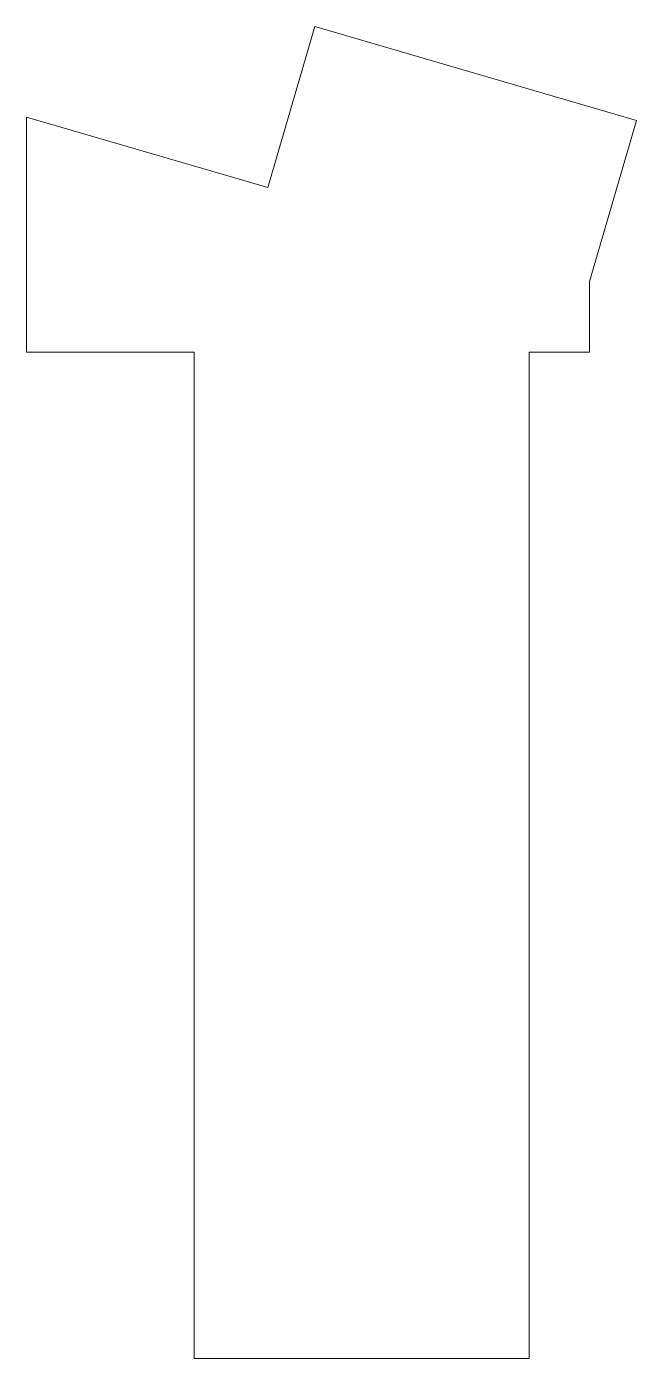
# Model space of a CAD drawing. Header units: millimetres. Extents: x 0 to 18.2, y -30 to 9.7.
import ezdxf

# ---------------------------------------------------------------- set-up
doc = ezdxf.new("R2010")
doc.units = ezdxf.units.MM

msp = doc.modelspace()

# ---------------------------------------------------------------- linework, layer by layer
at = {"color": 7, "linetype": 'Continuous', "lineweight": 15}
for p, q in [((7.2, 4.9), (8.6, 9.7)), ((8.6, 9.7), (18.2, 6.9)), ((7.2, 4.9), (0, 7)), ((0, 7), (0, 0)), ((16.8, 2.1), (18.2, 6.9)), ((16.8, 2.1), (16.8, 0)), ((0, 0), (5, 0)), ((5, 0), (5, -30)), ((15, 0), (15, -30)), ((15, 0), (16.8, 0)), ((5, -30), (15, -30))]:
    msp.add_line(p, q, dxfattribs=at)

doc.saveas('drawing.dxf')
